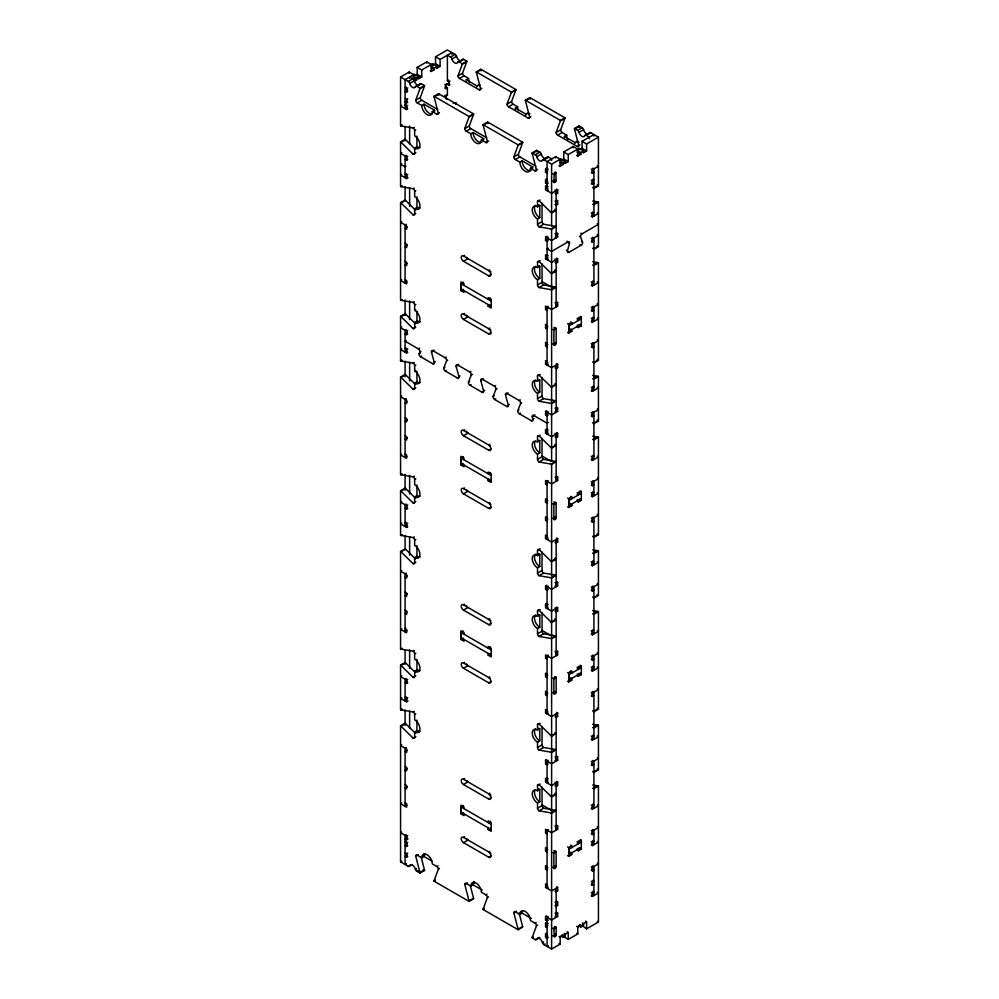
<?xml version="1.0" encoding="UTF-8"?>
<svg xmlns="http://www.w3.org/2000/svg" width="999" height="999" viewBox="0 0 999 999"><rect width="100%" height="100%" fill="white"/><g stroke="black" fill="none" stroke-linecap="round" stroke-linejoin="round"><path stroke-width="1.5" d="M488.174 827.834L488.174 829.582L491.196 831.318L491.196 822.602L488.174 820.853L488.174 822.602L490.434 821.29M488.174 653.421L488.174 655.169L491.196 656.905L491.196 648.189L488.174 646.44L488.174 648.189L490.434 646.877M488.174 479.008L488.174 480.756L491.196 482.492L491.196 473.776L488.174 472.028L488.174 473.776L490.434 472.465M488.174 304.595L488.174 306.331L491.196 308.079L491.196 299.363L488.174 297.615L488.174 299.363L490.434 298.052M555.007 179.82L556.143 180.469L553.871 181.781L554.295 173.189A1.823 1.061 -60 0 1 555.806 172.402L556.143 180.469A1.598 0.924 -60 0 1 555.007 182.43A1.598 0.924 -60 0 1 553.871 181.781L552.747 181.119M556.143 935.027L555.881 935.876A1.823 1.061 -60 0 1 554.308 936.925L553.871 928.845A1.598 0.924 -60 0 1 555.007 926.885A1.598 0.924 -60 0 1 556.143 927.534L556.143 935.027L555.007 934.365M579.42 236.376L580.556 237.038L582.579 242.17A2.135 1.236 -60 0 1 581.131 245.255L568.918 252.31A2.135 1.236 -60 0 1 567.469 250.899L569.492 243.419A2.135 1.236 -60 0 0 568.069 241.895L566.933 241.234M421.74 105.482L424.001 104.183L434.577 110.277L432.305 111.588A7.48 4.321 60 0 1 427.023 114.648A7.48 4.321 60 0 1 421.74 105.482L417.207 102.872A2.135 1.236 60 0 1 415.696 100.25L419.955 88.674A2.135 1.236 60 0 0 420.017 88.212L424.538 85.589L421.353 83.754A2.135 1.236 60 0 0 419.93 84.091A4.271 2.473 60 0 1 417.082 84.778A4.271 2.473 60 0 1 414.235 80.807A2.135 1.236 60 0 0 412.812 78.821L409.627 76.985L409.627 78.509M415.696 100.25L420.229 97.64L424.475 86.064A2.135 1.236 60 0 0 424.538 85.589M481.78 88.262L479.133 89.785L459.503 78.446A2.135 1.236 60 0 1 457.992 75.837L462.237 64.261A2.135 1.236 60 0 0 462.3 63.799L466.833 61.176L463.648 59.341A2.135 1.236 60 0 0 462.225 59.678A4.271 2.473 60 0 1 459.378 60.365A4.271 2.473 60 0 1 456.531 56.394A2.135 1.236 60 0 0 455.107 54.408L447.39 49.95L435.552 56.781L435.552 63.761L440.084 66.371L440.084 59.403L451.923 52.572L451.923 54.383M457.992 75.837L462.525 73.214L466.77 61.638A2.135 1.236 60 0 0 466.833 61.176M470.804 133.816L473.064 132.505L483.641 138.611L481.381 139.922A7.48 4.321 60 0 1 476.086 142.969A7.48 4.321 60 0 1 470.804 133.816L466.271 131.194A2.135 1.236 60 0 1 464.76 128.584L469.018 116.995A2.135 1.236 60 0 0 469.08 116.533L473.613 113.923L438.561 93.694L434.028 96.304A2.135 1.236 60 0 0 434.103 96.841L438.349 113.337A2.135 1.236 60 0 1 436.838 114.211L432.305 111.588M464.76 128.584L469.293 125.961L473.551 114.385A2.135 1.236 60 0 0 473.613 113.923M530.844 116.596L528.196 118.119L508.566 106.781A2.135 1.236 60 0 1 507.055 104.158L511.301 92.582A2.135 1.236 60 0 0 511.376 92.12L515.896 89.51L480.856 69.268L476.323 71.891A2.135 1.236 60 0 0 476.386 72.427L480.644 88.911A2.135 1.236 60 0 1 479.133 89.785M507.055 104.158L511.588 101.548L515.834 89.972A2.135 1.236 60 0 0 515.896 89.51M519.867 162.138L522.127 160.827L532.704 166.933L530.444 168.244A7.48 4.321 60 0 1 525.149 171.291A7.48 4.321 60 0 1 519.867 162.138L515.334 159.528A2.135 1.236 60 0 1 513.823 156.905L518.081 145.33A2.135 1.236 60 0 0 518.144 144.867L522.677 142.245L487.624 122.015L483.104 124.638A2.135 1.236 60 0 0 483.166 125.175L487.412 141.658A2.135 1.236 60 0 1 485.901 142.532L481.381 139.922M513.823 156.905L518.356 154.296L522.614 142.707A2.135 1.236 60 0 0 522.677 142.245M579.907 144.917L577.26 146.441L557.629 135.102A2.135 1.236 60 0 1 556.118 132.492L560.377 120.916A2.135 1.236 60 0 0 560.439 120.454L564.972 117.832L529.92 97.602L525.387 100.212A2.135 1.236 60 0 0 525.449 100.749L529.707 117.245A2.135 1.236 60 0 1 528.196 118.119M556.118 132.492L560.651 129.87L564.897 118.294A2.135 1.236 60 0 0 564.972 117.832M470.354 885.876L473.551 898.251A2.135 1.236 60 0 1 473.613 898.788L469.08 901.398L434.028 881.168A2.135 1.236 60 0 1 434.103 880.706L438.349 869.13L439.485 868.468M519.155 913.173L522.614 926.572A2.135 1.236 60 0 1 522.677 927.109L518.144 929.732L483.104 909.49A2.135 1.236 60 0 1 483.166 909.028L487.412 897.452L488.548 896.802M563.711 936.5L568.244 939.447L568.244 932.467L565.222 934.215L565.222 935.951L563.186 937.137L563.186 935.389L560.164 937.137L560.164 944.105L551.61 949.05L543.893 944.592A2.135 1.236 60 0 1 542.469 942.606A4.271 2.473 60 0 0 539.622 938.635A4.271 2.473 60 0 0 536.775 939.322A2.135 1.236 60 0 1 535.352 939.659L532.167 937.824A2.135 1.236 60 0 1 532.23 937.362L536.475 925.786L537.612 925.124M433.928 363.124L432.792 363.786L420.579 356.73A2.135 1.236 60 0 1 419.13 353.646L420.904 351.386M458.591 377.372L457.455 378.022L445.254 370.979A2.135 1.236 60 0 1 443.806 367.894L446.578 360.839L447.702 360.189M483.266 391.62L482.13 392.27L469.917 385.214A2.135 1.236 60 0 1 468.469 382.142L471.241 375.087L472.377 374.425M507.929 405.856L506.805 406.518L494.592 399.463A2.135 1.236 60 0 1 493.144 396.378L495.916 389.323L497.052 388.673M532.604 420.104L531.468 420.754L519.268 413.711A2.135 1.236 60 0 1 517.819 410.626L520.579 403.571L521.715 402.909M414.285 127.36L413.149 128.009L400.999 125.911A2.135 1.236 60 0 1 400.562 125.737L400.562 76.985L409.128 72.04L413.661 74.663L413.661 80.432M417.207 67.383L421.728 69.992L421.728 76.973L417.207 74.351L417.207 67.383L426.748 61.863L431.281 64.485L431.281 71.466L430.144 70.804M417.582 78.059L418.718 78.721L418.718 76.973L414.185 74.351L405.094 79.595L405.094 108.666L406.98 107.58M421.728 69.992L432.542 63.761L437.062 66.371L437.062 68.119L435.651 67.295M415.122 75.549L417.207 74.351M433.104 65.172L435.552 63.761M400.562 76.985L408.279 81.443L412.812 78.821M450.037 80.981L448.901 81.631L447.39 80.769L447.39 55.182L450.574 57.018L455.107 54.408M412.999 76.024L416.67 78.147L418.718 76.973M431.181 66.171L434.303 67.969L437.062 66.371M408.279 81.443A2.135 1.236 60 0 1 409.702 83.429L414.235 80.807M450.574 57.018A2.135 1.236 60 0 1 451.998 59.003L456.531 56.394M414.036 81.419L416.67 79.895L416.67 78.147M418.718 78.721L421.728 76.973M431.281 71.466L434.303 69.718L434.303 67.969M437.062 68.119L440.084 66.371M406.231 87.088L405.094 87.737L406.605 88.611L407.742 87.962M407.367 89.922L405.094 91.234L406.605 92.095L407.742 91.446M409.702 83.429A4.271 2.473 60 0 0 412.55 87.4A4.271 2.473 60 0 0 415.397 86.713L419.93 84.091M451.998 59.003A4.271 2.473 60 0 0 454.845 62.974A4.271 2.473 60 0 0 457.692 62.3L462.225 59.678M415.397 86.713A2.135 1.236 60 0 1 416.82 86.376L421.353 83.754M457.692 62.3A2.135 1.236 60 0 1 459.115 61.95L463.648 59.341M419.955 88.674L424.475 86.064M462.237 64.261L466.77 61.638M405.094 98.489L406.605 99.363L407.742 98.714M407.08 100.837L405.094 101.985L406.605 102.86L407.742 102.198M401.698 105.395L400.562 106.056L406.605 109.54L407.742 108.891M406.231 104.52L405.094 105.182L406.605 106.056L407.742 105.395M447.39 80.769L448.526 80.107M444.742 84.465L445.879 85.127L448.901 83.379M417.207 102.872L421.74 100.25L437.687 109.465M459.503 78.446L464.036 75.837L468.556 78.446A7.48 4.321 60 0 0 469.418 82.293M446.253 83.591L448.901 85.127L450.037 84.465M444.742 87.962L445.879 88.611L447.39 87.737L447.39 95.292L445.879 96.166L444.742 95.517M434.103 96.841L438.623 94.231A2.135 1.236 60 0 1 438.561 93.694M476.386 72.427L480.919 69.805A2.135 1.236 60 0 1 480.856 69.268M466.383 80.919A7.48 4.321 60 0 1 466.296 79.758L468.556 78.446M400.562 125.737L401.698 125.075M446.353 99.388L447.39 98.789M400.999 125.911L402.135 125.25M476.785 86.925A7.48 4.321 60 0 0 476.873 85.864L479.133 84.553L479.982 85.052M436.838 114.211L439.485 112.675M454.682 103.459L456.58 102.947M415.409 149.326L405.532 139.635A2.135 1.236 60 0 0 405.094 139.311L400.562 141.92A2.135 1.236 60 0 1 400.999 142.245L413.149 154.171A2.135 1.236 60 0 0 414.66 153.309L414.66 148.077A7.48 4.321 60 0 0 419.955 145.017A7.48 4.321 60 0 0 414.66 135.864L414.66 130.632L415.796 129.97M400.999 142.245L405.532 139.635M401.698 152.635L400.562 153.284L406.605 156.781L407.742 156.119M414.66 148.077L416.933 146.766A7.48 4.321 60 0 0 420.154 147.352M469.018 116.995L473.551 114.385M511.301 92.582L515.834 89.972M406.231 155.257L405.094 155.906L405.094 177.71L406.98 176.623M413.149 154.171L415.796 152.647M407.08 158.254L405.094 159.39L406.605 160.265L407.742 159.615M401.598 163.599L400.562 164.186L405.094 166.808L406.131 166.209M466.271 131.194L470.804 128.584L486.75 137.787M508.566 106.781L513.099 104.158L517.619 106.781A7.48 4.321 60 0 0 518.481 110.614M483.166 125.175L487.699 122.552A2.135 1.236 60 0 1 487.624 122.015M525.449 100.749L529.982 98.139A2.135 1.236 60 0 1 529.92 97.602M515.447 109.253A7.48 4.321 60 0 1 515.359 108.092L517.619 106.781M401.698 174.438L400.562 175.087L406.605 178.584L408.029 177.76M406.231 173.564L405.094 174.213L406.605 175.087L407.742 174.438M400.562 141.92L400.562 186.463L401.698 185.802M525.849 115.247A7.48 4.321 60 0 0 525.936 114.186L528.196 112.887L529.895 113.861M400.562 186.463A2.135 1.236 60 0 0 400.999 186.638L402.135 185.976M485.901 142.532L488.548 141.009M400.999 186.638L413.149 188.736L414.285 188.087M415.409 210.052L405.532 200.362A2.135 1.236 60 0 0 405.094 200.037L400.562 202.647A2.135 1.236 60 0 1 400.999 202.972L413.149 214.897A2.135 1.236 60 0 0 414.66 214.036L414.66 208.803A7.48 4.321 60 0 0 419.955 205.744A7.48 4.321 60 0 0 414.66 196.591L414.66 191.358L415.796 190.697M400.999 202.972L405.532 200.362M518.081 145.33L522.614 142.707M560.377 120.916L564.897 118.294M414.66 208.803L416.933 207.492A7.48 4.321 60 0 0 420.154 208.079M413.149 214.897L415.796 213.374M401.698 221.678L400.562 222.327L406.605 225.811L406.605 229.308L405.094 228.434L407.367 227.123M515.334 159.528L519.867 156.905L535.826 166.121M557.629 135.102L562.162 132.492L566.695 135.102A7.48 4.321 60 0 0 567.869 139.635M406.231 224.288L405.094 224.95L405.094 283.079L406.98 281.993M530.444 168.244L534.964 170.866A2.135 1.236 60 0 0 536.475 169.992L532.23 153.496A2.135 1.236 60 0 1 532.167 152.959L536.7 150.35L539.885 152.185A2.135 1.236 60 0 1 541.308 154.171A4.271 2.473 60 0 0 544.155 158.142A4.271 2.473 60 0 0 547.002 157.455A2.135 1.236 60 0 1 548.426 157.118L551.61 158.953L551.61 160.477M532.23 153.496L536.763 150.886A2.135 1.236 60 0 1 536.7 150.35M574.525 129.083L579.045 126.461A2.135 1.236 60 0 1 578.983 125.924L574.462 128.546A2.135 1.236 60 0 0 574.525 129.083L578.771 145.567A2.135 1.236 60 0 1 577.26 146.441M564.51 137.575A7.48 4.321 60 0 1 564.423 136.413L566.695 135.102M532.167 152.959L535.352 154.795L539.885 152.185M574.512 128.571L577.647 130.382L582.18 127.772A2.135 1.236 60 0 1 583.603 129.758A4.271 2.473 60 0 0 586.45 133.716A4.271 2.473 60 0 0 589.298 133.042A2.135 1.236 60 0 1 590.721 132.705L598.438 137.15L598.438 185.901L593.906 188.524A2.135 1.236 60 0 1 593.468 188.199L592.707 187.45M535.352 154.795A2.135 1.236 60 0 1 536.775 156.781L541.308 154.171M577.647 130.382A2.135 1.236 60 0 1 579.07 132.368L583.603 129.758M536.775 156.781A4.271 2.473 60 0 0 539.622 160.752A4.271 2.473 60 0 0 542.469 160.077L547.002 157.455M579.07 132.368A4.271 2.473 60 0 0 581.918 136.339A4.271 2.473 60 0 0 584.765 135.652L589.298 133.042M542.469 160.077A2.135 1.236 60 0 1 543.893 159.728L548.426 157.118M584.765 135.652A2.135 1.236 60 0 1 586.188 135.315L590.721 132.705M574.912 143.581A7.48 4.321 60 0 0 574.999 142.52L577.26 141.209L578.958 142.195M559.04 165.572L560.164 166.221L560.164 159.253L555.644 156.631L547.077 161.576L547.077 190.647L548.214 189.985M563.711 151.973L568.244 154.583L568.244 161.563L563.711 158.941L563.711 151.973L573.264 146.453L577.797 149.076L577.797 156.056L576.66 155.394M598.438 137.15L586.6 143.981L586.6 150.961L582.067 148.351L582.067 141.371L593.906 134.54L593.906 136.139M534.964 170.866L537.612 169.331M407.367 245.442L405.094 246.741L406.605 247.615L406.605 244.131L405.094 243.257M543.893 159.728L551.61 164.186L560.701 158.941L565.222 161.563L565.222 163.299L564.098 162.65M568.244 154.583L579.045 148.351L583.578 150.961L583.578 152.71L582.454 152.048M547.077 173.202L545.566 172.328L545.566 168.843L546.703 168.182M561.263 160.364L563.711 158.941M579.994 149.55L582.067 148.351M548.214 169.056L547.077 169.718L545.566 168.843M545.566 172.328L547.839 171.016M560.077 160.939L563.186 162.737L565.222 161.563M576.848 150.275L580.819 152.56L583.578 150.961M560.164 166.221L563.186 164.485L563.186 162.737M565.222 163.299L568.244 161.563M577.797 156.056L580.819 154.308L580.819 152.56M583.578 152.71L586.6 150.961M553.871 174.513L556.143 173.202L554.632 172.328M548.214 183.304L547.077 183.953L545.566 183.079L545.566 179.595L546.703 178.946M545.566 183.079L547.839 181.781M407.367 263.461L405.094 264.772L406.605 265.647L406.605 262.15L405.094 261.276M555.007 193.481L556.143 194.131L557.654 193.257L557.654 189.773L551.61 193.257L545.566 189.773L545.566 186.276L546.703 185.627M548.214 186.501L547.077 187.15L545.566 186.276M545.566 189.773L547.839 188.461M401.698 279.807L400.562 280.469L406.605 283.953L406.605 280.469L405.094 279.595M591.258 169.056L592.395 169.718L598.438 166.221L597.302 165.572M539.023 226.848L543.556 224.226L555.706 226.336A2.135 1.236 60 0 1 556.143 226.511L551.61 229.133A2.135 1.236 60 0 0 551.173 228.946L539.023 226.848A2.135 1.236 60 0 1 537.512 224.226L537.512 218.993A7.48 4.321 60 0 1 532.23 209.84A7.48 4.321 60 0 1 537.512 206.793L537.512 201.561L540.159 200.025M591.258 172.552L592.395 173.202L593.906 172.328L591.92 171.179M537.512 206.793L539.785 205.482L539.785 217.695L537.512 218.993M555.007 204.52L556.143 205.182L557.654 204.308L557.654 200.811L556.143 201.686L555.007 201.036M591.258 180.107L592.395 180.757L593.906 179.882L592.769 179.233M489.81 269.93L488.673 270.579A3.209 1.848 60 0 1 490.946 274.5L488.673 275.811L463.499 261.276A3.209 1.848 60 0 1 461.238 257.355A3.209 1.848 60 0 1 463.499 256.044L464.635 255.394M591.258 183.591L592.395 184.253L593.906 183.379L591.92 182.23M463.499 261.276L468.032 258.666A3.209 1.848 60 0 1 466.608 257.255M551.173 212.612L555.706 210.002A2.135 1.236 60 0 0 556.143 210.327L551.61 212.937A2.135 1.236 60 0 1 551.173 212.612L539.023 200.687A2.135 1.236 60 0 0 537.512 201.561M593.468 188.199L598.001 185.577A2.135 1.236 60 0 0 598.438 185.901M400.562 202.647L400.562 300.15L401.698 299.488M400.562 300.15A2.135 1.236 60 0 0 400.999 300.324L402.135 299.663M537.512 224.226L542.045 221.616L542.045 203.197M400.999 300.324L413.149 302.422L414.285 301.773M415.409 323.738L405.532 314.048A2.135 1.236 60 0 0 405.094 313.723L400.562 316.333A2.135 1.236 60 0 1 400.999 316.658L413.149 328.584A2.135 1.236 60 0 0 414.66 327.722L414.66 322.49A7.48 4.321 60 0 0 419.955 319.43A7.48 4.321 60 0 0 414.66 310.277L414.66 305.045L415.796 304.383M551.173 228.946L555.706 226.336M592.707 204.408L598.001 201.923A2.135 1.236 60 0 1 598.438 202.098L598.438 246.628L593.906 249.25A2.135 1.236 60 0 1 593.468 248.926L592.707 248.177M598.438 202.098L593.906 204.708A2.135 1.236 60 0 0 593.468 204.533M400.999 316.658L405.532 314.048M414.66 310.277L415.659 309.702M463.998 290.634L463.998 292.382L460.989 290.634L460.989 283.666L463.399 282.267M548.214 240.709L547.077 241.371L545.566 240.497L545.566 237.013L546.99 236.189M548.214 237.225L547.077 237.874L547.077 259.678L548.214 259.028M545.566 240.497L547.839 239.186M545.566 237.013L551.61 240.497L557.654 237.013L557.654 233.516L556.143 234.39L555.007 233.741M591.258 212.812L592.395 213.461L593.906 212.587L592.769 211.938M460.989 290.634L463.249 289.335M401.698 327.048L400.562 327.697L406.605 331.193L407.742 330.532M591.258 216.296L592.395 216.945L598.438 213.461L597.302 212.812M414.66 322.49L416.933 321.178A7.48 4.321 60 0 0 420.254 321.74M406.231 329.67L405.094 330.319L405.094 352.123L406.98 351.036M548.114 248.189L547.077 248.776L551.61 251.398L568.069 241.895M413.149 328.584L415.796 327.06M407.08 332.667L405.094 333.803L406.605 334.677L407.742 334.028M580.556 237.038A2.135 1.236 -60 0 1 581.98 233.866L598.438 224.363L597.302 223.714M555.007 262.512L556.143 263.174L557.654 262.3L557.654 258.803L551.61 262.3L545.566 258.803L545.566 255.319L546.703 254.67M548.214 255.544L547.077 256.194L545.566 255.319M539.023 287.575L543.556 284.952L555.706 287.063A2.135 1.236 60 0 1 556.143 287.237L551.61 289.86A2.135 1.236 60 0 0 551.173 289.673L539.023 287.575A2.135 1.236 60 0 1 537.512 284.952L537.512 279.72A7.48 4.321 60 0 1 532.23 270.567A7.48 4.321 60 0 1 537.512 267.52L537.512 262.287L540.159 260.751M545.566 258.803L547.839 257.505M406.231 340.572L405.094 341.221L418.344 348.876A2.135 1.236 60 0 1 419.767 352.035M537.512 267.52L539.785 266.209L539.785 278.421L537.512 279.72M401.698 348.851L400.562 349.5L406.605 352.997L407.742 352.335M591.258 238.099L592.395 238.749L598.438 235.264L597.302 234.615M489.81 328.072L488.673 328.721A3.209 1.848 60 0 1 490.946 332.642L488.673 333.953L463.499 319.418A3.209 1.848 60 0 1 461.238 315.497A3.209 1.848 60 0 1 463.499 314.185L464.635 313.536M406.231 347.977L405.094 348.639L406.605 349.5L407.742 348.851M591.258 241.583L592.395 242.245L593.906 241.371L591.92 240.222M463.499 319.418L468.032 316.808A3.209 1.848 60 0 1 466.433 315.11M488.174 306.331L490.434 305.032M418.344 348.876L419.48 348.214M551.173 273.339L555.706 270.729A2.135 1.236 60 0 0 556.143 271.054L551.61 273.664A2.135 1.236 60 0 1 551.173 273.339L539.023 261.413A2.135 1.236 60 0 0 537.512 262.287M593.468 248.926L598.001 246.303A2.135 1.236 60 0 0 598.438 246.628M400.562 316.333L400.562 360.876L401.698 360.214M400.562 360.876A2.135 1.236 60 0 0 400.999 361.051L402.135 360.389M537.512 284.952L542.045 282.342L542.045 263.923M419.13 353.646L420.267 352.997M420.579 356.73L421.715 356.081M432.792 363.786A2.135 1.236 60 0 0 434.24 362.375L431.468 352.123A2.135 1.236 60 0 1 432.917 350.711L434.041 350.05M431.468 352.123L432.604 351.461M400.999 361.051L413.149 363.149L414.285 362.5M415.409 384.465L405.532 374.775A2.135 1.236 60 0 0 405.094 374.45L400.562 377.06A2.135 1.236 60 0 1 400.999 377.385L413.149 389.31A2.135 1.236 60 0 0 414.66 388.449L414.66 383.216A7.48 4.321 60 0 0 419.955 380.157A7.48 4.321 60 0 0 414.66 371.004L414.66 365.771L415.796 365.11M551.173 289.673L555.706 287.063M592.707 265.135L598.001 262.65A2.135 1.236 60 0 1 598.438 262.824L598.438 360.314L593.906 362.937A2.135 1.236 60 0 1 593.468 362.612L592.707 361.863M598.438 262.824L593.906 265.434A2.135 1.236 60 0 0 593.468 265.259M400.999 377.385L405.532 374.775M414.66 371.004L415.659 370.429M434.24 362.375L435.364 361.713M432.917 350.711L445.129 357.754L446.253 357.105M414.66 383.216L416.933 381.905A7.48 4.321 60 0 0 420.254 382.467M548.214 306.268L547.077 306.918L547.077 365.06L548.214 364.398M443.806 367.894L444.93 367.245M556.518 301.898L557.654 302.56L557.654 306.044L551.61 309.528L545.566 306.044L545.566 309.528L547.839 308.229M557.654 302.56L556.143 303.434L555.007 302.772M591.258 281.843L592.395 282.505L593.906 281.631L592.769 280.969M413.149 389.31L415.796 387.787M401.698 396.091L400.562 396.74L406.605 400.224L406.605 403.721L405.094 402.847L407.367 401.536M445.254 370.979L446.378 370.317M591.258 285.339L592.395 285.989L598.438 282.505L597.302 281.843M457.455 378.022A2.135 1.236 60 0 0 458.903 376.611L456.143 366.358A2.135 1.236 60 0 1 457.579 364.947L458.716 364.298M456.143 366.358L457.267 365.709M406.231 398.701L405.094 399.363L405.094 457.492L406.98 456.406M458.903 376.611L460.039 375.961M547.077 325.237L545.566 324.363L545.566 327.847L547.839 326.536M457.579 364.947L469.792 372.003L470.929 371.341M591.258 307.13L592.395 307.792L598.438 304.308L597.302 303.646M468.469 382.142L469.605 381.481M567.607 323.701L568.743 324.35L571.765 322.615L571.765 324.35L569.78 323.214M577.172 318.182L578.309 318.831L581.331 317.083L581.331 325.811L578.309 327.547L577.172 326.898M591.258 310.627L592.395 311.276L593.906 310.402L591.92 309.265M407.367 419.855L405.094 421.153L406.605 422.028L406.605 418.544L405.094 417.669M469.917 385.214L471.053 384.565M482.13 392.27A2.135 1.236 60 0 0 483.578 390.859L480.806 380.607A2.135 1.236 60 0 1 482.255 379.195L483.391 378.546M480.806 380.607L481.943 379.945M581.318 324.063L568.731 331.331L568.731 326.099L581.318 318.831L578.896 317.445M547.077 343.256L545.566 342.382L545.566 345.866L547.839 344.568M591.258 318.182L592.395 318.831L593.906 317.969L592.769 317.307M567.607 332.417L568.743 333.079L571.765 331.331L571.765 329.583L570.629 328.933M591.258 321.666L592.395 322.327L598.438 318.831L597.302 318.182M483.578 390.859L484.715 390.209M482.255 379.195L494.468 386.238L495.604 385.589M407.367 437.874L405.094 439.185L406.605 440.059L406.605 436.563L405.094 435.689M547.077 361.563L545.566 360.689L545.566 364.185L547.839 362.874M493.144 396.378L494.28 395.729M494.592 399.463L495.729 398.813M401.698 454.22L400.562 454.882L406.605 458.366L406.605 454.882L405.094 454.008M506.805 406.518A2.135 1.236 60 0 0 508.254 405.107L505.482 394.842A2.135 1.236 60 0 1 506.93 393.444L508.054 392.782M539.023 401.261L543.556 398.638L555.706 400.749A2.135 1.236 60 0 1 556.143 400.924L551.61 403.546A2.135 1.236 60 0 0 551.173 403.371L539.023 401.261A2.135 1.236 60 0 1 537.512 398.638L537.512 393.406A7.48 4.321 60 0 1 532.23 384.253A7.48 4.321 60 0 1 537.512 381.206L537.512 375.974L540.159 374.438M555.007 367.894L556.143 368.544L557.654 367.669L557.654 364.185L551.61 367.669L545.566 364.185M591.258 343.469L592.395 344.131L598.438 340.634L597.302 339.985M505.482 394.842L506.618 394.193M591.258 346.965L592.395 347.615L593.906 346.74L591.92 345.592M537.512 381.206L539.785 379.895L539.785 392.108L537.512 393.406M489.81 444.343L488.673 444.992A3.209 1.848 60 0 1 490.946 448.926L488.673 450.224L463.499 435.689A3.209 1.848 60 0 1 461.238 431.768A3.209 1.848 60 0 1 463.499 430.457L464.635 429.807M508.254 405.107L509.378 404.445M506.93 393.444L519.143 400.487L520.267 399.837M463.499 435.689L468.032 433.079A3.209 1.848 60 0 1 466.271 431.093M551.173 387.025L555.706 384.415A2.135 1.236 60 0 0 556.143 384.74L551.61 387.35A2.135 1.236 60 0 1 551.173 387.025L539.023 375.1A2.135 1.236 60 0 0 537.512 375.974M593.468 362.612L598.001 359.99A2.135 1.236 60 0 0 598.438 360.314M400.562 377.06L400.562 474.562L401.698 473.901M400.562 474.562A2.135 1.236 60 0 0 400.999 474.737L402.135 474.075M537.512 398.638L542.045 396.029L542.045 377.61M517.819 410.626L518.943 409.977M519.268 413.711L520.392 413.049M400.999 474.737L413.149 476.835L414.285 476.186M415.409 498.151L405.532 488.461A2.135 1.236 60 0 0 405.094 488.136L400.562 490.746A2.135 1.236 60 0 1 400.999 491.071L413.149 502.997A2.135 1.236 60 0 0 414.66 502.135L414.66 496.903A7.48 4.321 60 0 0 419.955 493.843A7.48 4.321 60 0 0 414.66 484.69L414.66 479.458L415.796 478.808M551.173 403.371L555.706 400.749M592.707 378.821L598.001 376.336A2.135 1.236 60 0 1 598.438 376.511L598.438 421.041L593.906 423.663A2.135 1.236 60 0 1 593.468 423.339L592.707 422.589M598.438 376.511L593.906 379.121A2.135 1.236 60 0 0 593.468 378.946M400.999 491.071L405.532 488.461M531.468 420.754A2.135 1.236 60 0 0 532.917 419.343L532.292 416.995A2.135 1.236 60 0 1 533.703 415.472L534.84 414.822M463.998 465.059L463.998 466.795L460.989 465.059L460.989 458.079L463.399 456.68M532.292 416.995L533.416 416.346M548.214 415.122L547.077 415.784L545.566 414.91L545.566 411.426L546.703 410.764M532.917 419.343L534.053 418.693M548.214 411.638L547.077 412.287L547.077 434.09L548.214 433.441M545.566 414.91L547.839 413.598M545.566 411.426L551.61 414.91L557.654 411.426L557.654 407.929L556.143 408.803L555.007 408.154M591.258 387.225L592.395 387.874L593.906 387L592.769 386.351M460.989 465.059L463.249 463.748M401.698 501.461L400.562 502.122L406.605 505.606L407.742 504.957M591.258 390.709L592.395 391.358L598.438 387.874L597.302 387.225M414.66 496.903L416.933 495.591A7.48 4.321 60 0 0 420.154 496.178M406.231 504.083L405.094 504.732L405.094 526.535L406.98 525.449M548.214 422.54L547.077 423.189L533.703 415.472M413.149 502.997L415.796 501.473M407.08 507.08L405.094 508.216L406.605 509.09L407.742 508.441M555.007 436.925L556.143 437.587L557.654 436.713L557.654 433.216L551.61 436.713L545.566 433.216L545.566 429.732L546.703 429.083M548.214 429.957L547.077 430.606L545.566 429.732M539.023 461.988L543.556 459.365L555.706 461.476A2.135 1.236 60 0 1 556.143 461.65L551.61 464.273A2.135 1.236 60 0 0 551.173 464.098L539.023 461.988A2.135 1.236 60 0 1 537.512 459.365L537.512 454.133A7.48 4.321 60 0 1 532.23 444.98A7.48 4.321 60 0 1 537.512 441.933L537.512 436.7L540.159 435.177M545.566 433.216L547.839 431.918M537.512 441.933L539.785 440.621L539.785 452.834L537.512 454.133M401.698 523.264L400.562 523.913L406.605 527.41L407.742 526.748M591.258 412.512L592.395 413.161L598.438 409.677L597.302 409.028M489.81 502.485L488.673 503.134A3.209 1.848 60 0 1 490.946 507.055L488.673 508.366L463.499 493.831A3.209 1.848 60 0 1 461.238 489.91A3.209 1.848 60 0 1 463.499 488.598L464.635 487.949M406.231 522.39L405.094 523.051L406.605 523.913L407.742 523.264M591.258 415.996L592.395 416.658L593.906 415.784L591.92 414.635M463.499 493.831L468.032 491.221A3.209 1.848 60 0 1 466.795 490.072M488.174 480.756L490.434 479.445M551.173 447.752L555.706 445.142A2.135 1.236 60 0 0 556.143 445.467L551.61 448.076A2.135 1.236 60 0 1 551.173 447.752L539.023 435.826A2.135 1.236 60 0 0 537.512 436.7M593.468 423.339L598.001 420.716A2.135 1.236 60 0 0 598.438 421.041M400.562 490.746L400.562 535.289L401.698 534.627M400.562 535.289A2.135 1.236 60 0 0 400.999 535.464L402.135 534.802M537.512 459.365L542.045 456.755L542.045 438.336M400.999 535.464L413.149 537.562L414.285 536.913M415.409 558.878L405.532 549.188A2.135 1.236 60 0 0 405.094 548.863L400.562 551.473A2.135 1.236 60 0 1 400.999 551.798L413.149 563.723A2.135 1.236 60 0 0 414.66 562.862L414.66 557.629A7.48 4.321 60 0 0 419.955 554.57A7.48 4.321 60 0 0 414.66 545.417L414.66 540.184L415.796 539.535M551.173 464.098L555.706 461.476M592.707 439.548L598.001 437.062A2.135 1.236 60 0 1 598.438 437.237L598.438 534.727L593.906 537.35A2.135 1.236 60 0 1 593.468 537.025L592.707 536.276M598.438 437.237L593.906 439.847A2.135 1.236 60 0 0 593.468 439.672M400.999 551.798L405.532 549.188M414.66 557.629L416.933 556.318A7.48 4.321 60 0 0 420.154 556.905M548.214 480.681L547.077 481.331L547.077 539.472L548.214 538.811M556.518 476.311L557.654 476.973L557.654 480.457L551.61 483.953L545.566 480.457L545.566 483.953L547.839 482.642M557.654 476.973L556.143 477.847L555.007 477.185M591.258 456.256L592.395 456.918L593.906 456.043L592.769 455.382M413.149 563.723L415.796 562.2M401.698 570.504L400.562 571.153L406.605 574.65L406.605 578.134L405.094 577.26L407.367 575.948M591.258 459.752L592.395 460.402L598.438 456.918L597.302 456.256M406.231 573.114L405.094 573.776L405.094 631.905L406.98 630.819M547.077 499.65L545.566 498.776L545.566 502.26L547.839 500.949M591.258 481.555L592.395 482.205L598.438 478.721L597.302 478.059M567.607 498.114L568.743 498.763L571.765 497.027L571.765 498.763L570.067 497.789M577.172 492.594L578.309 493.244L581.331 491.496L581.331 500.224L578.309 501.96L577.172 501.311M591.258 485.039L592.395 485.689L593.906 484.815L591.92 483.678M407.367 594.268L405.094 595.579L406.605 596.44L406.605 592.956L405.094 592.082M581.318 498.476L568.731 505.744L568.731 500.511L581.318 493.244L578.896 491.858M547.077 517.669L545.566 516.795L545.566 520.279L547.839 518.981M591.258 492.594L592.395 493.244L593.906 492.382L592.769 491.72M567.607 506.83L568.743 507.492L571.765 505.744L571.765 503.996L570.629 503.346M591.258 496.078L592.395 496.74L598.438 493.244L597.302 492.594M407.367 612.287L405.094 613.598L406.605 614.472L406.605 610.976L405.094 610.102M547.077 535.976L545.566 535.114L545.566 538.598L547.839 537.287M401.698 628.633L400.562 629.295L406.605 632.779L406.605 629.295L405.094 628.421M539.023 575.674L543.556 573.051L555.706 575.162A2.135 1.236 60 0 1 556.143 575.337L551.61 577.959A2.135 1.236 60 0 0 551.173 577.784L539.023 575.674A2.135 1.236 60 0 1 537.512 573.051L537.512 567.819A7.48 4.321 60 0 1 532.23 558.666A7.48 4.321 60 0 1 537.512 555.619L537.512 550.387L540.159 548.863M555.007 542.307L556.143 542.957L557.654 542.082L557.654 538.598L551.61 542.082L545.566 538.598M591.258 517.882L592.395 518.543L598.438 515.047L597.302 514.398M591.258 521.378L592.395 522.027L593.906 521.153L591.92 520.017M537.512 555.619L539.785 554.308L539.785 566.52L537.512 567.819M489.81 618.756L488.673 619.405A3.209 1.848 60 0 1 490.946 623.339L488.673 624.637L463.499 610.102A3.209 1.848 60 0 1 461.238 606.181A3.209 1.848 60 0 1 463.499 604.87L464.635 604.22M463.499 610.102L468.032 607.492A3.209 1.848 60 0 1 466.433 605.794M551.173 561.438L555.706 558.828A2.135 1.236 60 0 0 556.143 559.153L551.61 561.763A2.135 1.236 60 0 1 551.173 561.438L539.023 549.512A2.135 1.236 60 0 0 537.512 550.387M593.468 537.025L598.001 534.403A2.135 1.236 60 0 0 598.438 534.727M400.562 551.473L400.562 648.975L401.698 648.314M400.562 648.975A2.135 1.236 60 0 0 400.999 649.15L402.135 648.488M537.512 573.051L542.045 570.441L542.045 552.022M400.999 649.15L413.149 651.248L414.285 650.599M415.409 672.564L405.532 662.874A2.135 1.236 60 0 0 405.094 662.549L400.562 665.159A2.135 1.236 60 0 1 400.999 665.484L413.149 677.422A2.135 1.236 60 0 0 414.66 676.548L414.66 671.316A7.48 4.321 60 0 0 419.955 668.256A7.48 4.321 60 0 0 414.66 659.103L414.66 653.87L415.796 653.221M551.173 577.784L555.706 575.162M592.707 553.234L598.001 550.749A2.135 1.236 60 0 1 598.438 550.924L598.438 595.454L593.906 598.076A2.135 1.236 60 0 1 593.468 597.752L592.707 597.002M598.438 550.924L593.906 553.533A2.135 1.236 60 0 0 593.468 553.359M400.999 665.484L405.532 662.874M463.998 639.472L463.998 641.208L460.989 639.472L460.989 632.492L463.399 631.093M548.214 589.535L547.077 590.197L545.566 589.323L545.566 585.839L546.703 585.177M548.214 586.051L547.077 586.7L547.077 608.503L548.214 607.854M545.566 589.323L547.839 588.011M545.566 585.839L551.61 589.323L557.654 585.839L557.654 582.342L556.143 583.216L555.007 582.567M591.258 561.638L592.395 562.287L593.906 561.413L592.769 560.764M460.989 639.472L463.249 638.161M401.698 675.873L400.562 676.535L406.605 680.019L407.742 679.37M591.258 565.122L592.395 565.771L598.438 562.287L597.302 561.638M414.66 671.316L416.933 670.004A7.48 4.321 60 0 0 420.154 670.591M406.231 678.496L405.094 679.145L405.094 700.948L406.98 699.862M413.149 677.422L415.796 675.886M407.08 681.493L405.094 682.629L406.605 683.503L407.742 682.854M555.007 611.338L556.143 612L557.654 611.126L557.654 607.642L551.61 611.126L545.566 607.642L545.566 604.145L546.703 603.496M548.214 604.37L547.077 605.019L545.566 604.145M539.023 636.4L543.556 633.778L555.706 635.888A2.135 1.236 60 0 1 556.143 636.063L551.61 638.686A2.135 1.236 60 0 0 551.173 638.511L539.023 636.4A2.135 1.236 60 0 1 537.512 633.778L537.512 628.546A7.48 4.321 60 0 1 532.23 619.392A7.48 4.321 60 0 1 537.512 616.346L537.512 611.113L540.159 609.59M545.566 607.642L547.839 606.331M537.512 616.346L539.785 615.034L539.785 627.247L537.512 628.546M401.698 697.677L400.562 698.326L406.605 701.822L408.029 700.998M591.258 586.925L592.395 587.574L598.438 584.09L597.302 583.441M489.81 676.897L488.673 677.547A3.209 1.848 60 0 1 490.946 681.468L488.673 682.779L463.499 668.244A3.209 1.848 60 0 1 461.238 664.323A3.209 1.848 60 0 1 463.499 663.011L464.635 662.362M406.231 696.803L405.094 697.464L406.605 698.326L407.742 697.677M591.258 590.409L592.395 591.071L593.906 590.197L591.92 589.048M463.499 668.244L468.032 665.634A3.209 1.848 60 0 1 466.433 663.935M488.174 655.169L490.434 653.858M551.173 622.165L555.706 619.555A2.135 1.236 60 0 0 556.143 619.88L551.61 622.489A2.135 1.236 60 0 1 551.173 622.165L539.023 610.239A2.135 1.236 60 0 0 537.512 611.113M593.468 597.752L598.001 595.129A2.135 1.236 60 0 0 598.438 595.454M400.562 665.159L400.562 709.702L401.698 709.04M400.562 709.702A2.135 1.236 60 0 0 400.999 709.877L402.135 709.215M537.512 633.778L542.045 631.168L542.045 612.749M400.999 709.877L413.149 711.975L414.285 711.325M415.409 733.291L405.532 723.601A2.135 1.236 60 0 0 405.094 723.276L400.562 725.886A2.135 1.236 60 0 1 400.999 726.211L413.149 738.149A2.135 1.236 60 0 0 414.66 737.274L414.66 732.042A7.48 4.321 60 0 0 419.955 728.983A7.48 4.321 60 0 0 414.66 719.829L414.66 714.597L415.796 713.948M551.173 638.511L555.706 635.888M592.707 613.96L598.001 611.475A2.135 1.236 60 0 1 598.438 611.65L598.438 709.14L593.906 711.763A2.135 1.236 60 0 1 593.468 711.438L592.707 710.689M598.438 611.65L593.906 614.26A2.135 1.236 60 0 0 593.468 614.085M400.999 726.211L405.532 723.601M414.66 732.042L416.933 730.731A7.48 4.321 60 0 0 420.154 731.318M548.214 655.094L547.077 655.744L547.077 713.885L548.214 713.224M556.518 650.736L557.654 651.385L557.654 654.869L551.61 658.366L545.566 654.869L545.566 658.366L547.839 657.055M557.654 651.385L556.143 652.26L555.007 651.598M591.258 630.669L592.395 631.331L593.906 630.456L592.769 629.807M401.698 744.917L400.562 745.566L406.605 749.063L406.605 752.547L405.094 751.673L407.367 750.361M413.149 738.149L415.796 736.613M591.258 634.165L592.395 634.815L598.438 631.331L597.302 630.669M406.231 747.527L405.094 748.189L405.094 806.318L406.98 805.231M547.077 674.063L545.566 673.189L545.566 676.673L547.839 675.361M591.258 655.968L592.395 656.618L598.438 653.134L597.302 652.472M567.607 672.527L568.743 673.176L571.765 671.44L571.765 673.176L569.492 671.877M577.172 667.007L578.309 667.657L581.331 665.908L581.331 674.637L578.309 676.373L577.172 675.724M591.258 659.452L592.395 660.102L593.906 659.228L591.92 658.091M407.367 768.681L405.094 769.992L406.605 770.853L406.605 767.369L405.094 766.495M581.318 672.901L568.731 680.157L568.731 674.924L581.318 667.669L578.896 666.271M547.077 692.082L545.566 691.208L545.566 694.692L547.839 693.393M591.258 667.007L592.395 667.669L593.906 666.795L592.769 666.133M567.607 681.243L568.743 681.905L571.765 680.157L571.765 678.408L570.629 677.759M591.258 670.491L592.395 671.153L598.438 667.669L597.302 667.007M407.367 786.7L405.094 788.011L406.605 788.885L406.605 785.389L405.094 784.527M547.077 710.389L545.566 709.527L545.566 713.011L547.839 711.7M401.698 803.059L400.562 803.708L406.605 807.192L406.605 803.708L405.094 802.834M555.007 716.72L556.143 717.369L557.654 716.495L557.654 713.011L551.61 716.495L545.566 713.011M591.258 692.295L592.395 692.956L598.438 689.46L597.302 688.811M539.023 750.087L543.556 747.477L555.706 749.575A2.135 1.236 60 0 1 556.143 749.75L551.61 752.372A2.135 1.236 60 0 0 551.173 752.197L539.023 750.087A2.135 1.236 60 0 1 537.512 747.477L537.512 742.245A7.48 4.321 60 0 1 532.23 733.079A7.48 4.321 60 0 1 537.512 730.032L537.512 724.799L540.159 723.276M591.258 695.791L592.395 696.44L593.906 695.566L591.92 694.43M537.512 730.032L539.785 728.721L539.785 740.933L537.512 742.245M489.81 793.169L488.673 793.818A3.209 1.848 60 0 1 490.946 797.751L488.673 799.05L463.499 784.515A3.209 1.848 60 0 1 461.238 780.594A3.209 1.848 60 0 1 463.499 779.282L464.635 778.633M463.499 784.515L468.032 781.905A3.209 1.848 60 0 1 466.795 780.768M551.173 735.851L555.706 733.241A2.135 1.236 60 0 0 556.143 733.566L551.61 736.176A2.135 1.236 60 0 1 551.173 735.851L539.023 723.925A2.135 1.236 60 0 0 537.512 724.799M593.468 711.438L598.001 708.815A2.135 1.236 60 0 0 598.438 709.14M537.512 747.477L542.045 744.854L542.045 726.435M401.698 832.117L400.562 832.779L406.605 836.263L407.742 835.614M406.231 834.739L405.094 835.389L405.094 864.46L406.356 863.735M551.173 752.197L555.706 749.575M592.707 727.647L598.001 725.162A2.135 1.236 60 0 1 598.438 725.336L598.438 769.867L593.906 772.489A2.135 1.236 60 0 1 593.468 772.165L592.707 771.415M598.438 725.336L593.906 727.946A2.135 1.236 60 0 0 593.468 727.771M407.08 837.736L405.094 838.885L406.605 839.747L408.029 838.935M463.998 813.885L463.998 815.621L460.989 813.885L460.989 806.905L463.399 805.506M548.214 763.948L547.077 764.61L545.566 763.736L545.566 760.251L546.703 759.59M406.231 841.42L405.094 842.082L406.605 842.944L407.742 842.294M548.214 760.464L547.077 761.126L547.077 782.916L548.214 782.267M545.566 763.736L547.839 762.424M545.566 760.251L551.61 763.736L557.654 760.251L557.654 756.755L556.143 757.629L555.007 756.98M591.258 736.051L592.395 736.7L593.906 735.826L592.769 735.177M407.367 844.255L405.094 845.566L406.605 846.44L407.742 845.778M460.989 813.885L463.249 812.574M591.258 739.535L592.395 740.184L598.438 736.7L597.302 736.051M405.094 852.834L406.605 853.708L407.742 853.046M407.08 855.181L405.094 856.318L406.605 857.192L407.742 856.543M400.562 725.886L400.562 861.85L401.823 861.113M555.007 785.751L556.143 786.413L557.654 785.539L557.654 782.055L551.61 785.539L545.566 782.055L545.566 778.558L546.703 777.909M548.214 778.783L547.077 779.432L545.566 778.558M421.029 856.518L424.475 869.917A2.135 1.236 60 0 1 424.538 870.454L420.017 873.076A2.135 1.236 60 0 0 419.955 872.539L415.696 856.043L418.344 854.52M539.023 810.813L543.556 808.203L555.706 810.301A2.135 1.236 60 0 1 556.143 810.476L551.61 813.099A2.135 1.236 60 0 0 551.173 812.924L539.023 810.813A2.135 1.236 60 0 1 537.512 808.203L537.512 802.971A7.48 4.321 60 0 1 532.23 793.805A7.48 4.321 60 0 1 537.512 790.758L537.512 785.526L540.159 784.003M545.566 782.055L547.839 780.743M537.512 790.758L539.785 789.447L539.785 801.66L537.512 802.971M415.696 856.043A2.135 1.236 60 0 1 417.207 855.169L421.74 857.791L424.001 856.48A7.48 4.321 60 0 1 424.875 853.621M400.562 861.85L408.279 866.295L411.113 864.659M408.279 866.295A2.135 1.236 60 0 0 409.702 865.958L411.975 864.647M591.258 761.338L592.395 761.987L598.438 758.503L597.302 757.854M489.81 851.31L488.673 851.96A3.209 1.848 60 0 1 490.946 855.881L488.673 857.192L463.499 842.656A3.209 1.848 60 0 1 461.238 838.735A3.209 1.848 60 0 1 463.499 837.424L464.635 836.775M591.258 764.822L592.395 765.484L593.906 764.61L591.92 763.461M409.702 865.958A4.271 2.473 60 0 1 412.55 865.284A4.271 2.473 60 0 1 415.397 869.242L416.533 868.593M463.499 842.656L468.032 840.047A3.209 1.848 60 0 1 466.608 838.636M488.174 829.582L490.434 828.271M415.397 869.242A2.135 1.236 60 0 0 416.82 871.228L417.957 870.579M551.173 796.578L555.706 793.968A2.135 1.236 60 0 0 556.143 794.292L551.61 796.902A2.135 1.236 60 0 1 551.173 796.578L539.023 784.652A2.135 1.236 60 0 0 537.512 785.526M593.468 772.165L598.001 769.542A2.135 1.236 60 0 0 598.438 769.867M419.955 872.539L424.475 869.917M537.512 808.203L542.045 805.581L542.045 787.162M421.74 857.791A7.48 4.321 60 0 1 427.023 854.732A7.48 4.321 60 0 1 432.305 863.898L436.838 866.508L437.974 865.858M551.173 812.924L555.706 810.301M592.707 788.373L598.001 785.888A2.135 1.236 60 0 1 598.438 786.063L598.438 922.015L586.6 928.845L582.067 925.574M434.103 880.706L435.227 880.057M598.438 786.063L593.906 788.673A2.135 1.236 60 0 0 593.468 788.498M434.028 881.168L435.164 880.519M548.214 829.507L547.077 830.157L547.077 888.298L548.214 887.636M556.518 825.149L557.654 825.798L557.654 829.282L551.61 832.779L545.566 829.282L545.566 832.779L547.839 831.468M557.654 825.798L556.143 826.673L555.007 826.011M591.258 805.082L592.395 805.743L593.906 804.869L592.769 804.22M591.258 808.578L592.395 809.227L598.438 805.743L597.302 805.082M469.08 901.398A2.135 1.236 60 0 0 469.018 900.861L464.76 884.377L467.407 882.841M464.76 884.377A2.135 1.236 60 0 1 466.271 883.503L470.804 886.113L473.064 884.814A7.48 4.321 60 0 1 474.175 881.717M547.077 848.476L545.566 847.602L545.566 851.086L547.839 849.774M469.018 900.861L473.551 898.251M591.258 830.381L592.395 831.031L598.438 827.547L597.302 826.885M470.804 886.113A7.48 4.321 60 0 1 476.086 883.066A7.48 4.321 60 0 1 481.381 892.219L485.901 894.842L487.037 894.18M567.607 846.94L568.743 847.589L571.765 845.853L571.765 847.589L570.067 846.615M577.172 841.42L578.309 842.07L581.331 840.321L581.331 849.05L578.309 850.786L577.172 850.137M591.258 833.865L592.395 834.515L593.906 833.641L591.92 832.504M581.318 847.314L568.731 854.582L568.731 849.35L581.318 842.082L578.896 840.683M547.077 866.495L545.566 865.621L545.566 869.105L547.839 867.806M591.258 841.42L592.395 842.082L593.906 841.208L592.769 840.546M567.607 855.656L568.743 856.318L571.765 854.57L571.765 852.821L570.629 852.172M591.258 844.917L592.395 845.566L598.438 842.082L597.302 841.42M483.166 909.028L484.29 908.378M483.104 909.49L484.228 908.84M547.077 884.802L545.566 883.94L545.566 887.424L547.839 886.113M518.144 929.732A2.135 1.236 60 0 0 518.081 929.195L513.823 912.699L516.471 911.175M555.007 891.133L556.143 891.782L557.654 890.908L557.654 887.424L551.61 890.908L545.566 887.424M591.258 866.707L592.395 867.369L598.438 863.873L597.302 863.223M591.258 870.204L592.395 870.853L593.906 869.979L591.92 868.843M513.823 912.699A2.135 1.236 60 0 1 515.334 911.825L519.867 914.447L522.127 913.136A7.48 4.321 60 0 1 522.814 910.539M555.007 905.668L556.143 906.318L557.654 905.444L557.654 901.96L556.143 902.834L555.007 902.172M591.258 881.243L592.395 881.905L593.906 881.031L592.769 880.381M591.258 884.739L592.395 885.389L593.906 884.515L591.92 883.378M518.081 929.195L522.614 926.572M548.214 920.204L547.077 920.853L545.566 919.979L545.566 916.495L546.703 915.833M519.867 914.447A7.48 4.321 60 0 1 525.149 911.388A7.48 4.321 60 0 1 530.444 920.554L534.964 923.163L536.101 922.514M548.214 916.707L547.077 917.369L547.077 946.428L548.339 945.703M545.566 919.979L547.839 918.668M545.566 916.495L551.61 919.979L557.654 916.495L557.654 912.999L556.143 913.873L555.007 913.223M591.258 892.294L592.395 892.944L593.906 892.07L592.769 891.42M547.077 927.534L545.566 926.672L545.566 923.176L546.703 922.527M591.258 895.778L592.395 896.44L598.438 892.944L597.302 892.294M548.214 923.401L547.077 924.05L545.566 923.176M545.566 926.672L547.839 925.361M532.23 937.362L533.354 936.7M532.167 937.824L533.291 937.174M535.352 939.659L539.035 937.537M548.214 937.636L547.077 938.298L545.566 937.424L545.566 933.94L546.703 933.278M536.775 939.322L539.885 937.524M545.566 937.424L547.839 936.113M542.469 942.606L543.606 941.957M553.871 936.113L556.143 934.802L555.007 934.152M543.893 944.592L545.029 943.943M576.66 926.298L577.797 926.96L580.819 925.211L580.819 926.96L578.546 925.648M582.454 922.964L583.578 923.613L586.6 921.865L586.6 928.845M580.819 926.96L583.578 925.361L583.578 923.613M568.244 939.447L577.797 933.94L577.797 926.96M453.171 103.197L453.921 103.334M592.682 200.999L598.001 201.923M592.682 261.726L598.001 262.65M592.682 375.412L598.001 376.336M592.682 436.138L598.001 437.062M592.682 549.825L598.001 550.749M592.682 610.551L598.001 611.475M592.682 724.238L598.001 725.162M592.682 784.964L598.001 785.888M579.045 125.961L582.18 127.772M459.115 61.95L462.3 63.799M476.323 71.891L511.376 92.12M525.387 100.212L560.439 120.454M586.188 135.315L589.373 137.15L589.373 138.749M435.552 56.781L440.084 59.403M582.067 141.371L586.6 143.981M466.296 79.758L476.873 85.864M515.359 108.092L525.936 114.186M564.423 136.413L574.999 142.52M431.181 67.92L434.303 69.718M576.848 152.023L580.819 154.308M592.769 168.182L593.906 168.843L593.906 216.084L592.02 214.985M445.129 86.426L447.39 87.737M446.253 94.643L447.39 95.292M412.999 77.76L416.67 79.895M560.077 162.687L563.186 164.485M416.82 86.376L420.017 88.212M434.028 96.304L469.08 116.533M483.104 124.638L518.144 144.867M555.007 172.328L556.143 172.989M406.231 89.048L407.08 89.535M552.747 173.639L553.871 174.288M545.566 179.595L547.077 180.469M556.518 189.111L557.654 189.773M555.007 189.985L556.143 190.647L556.143 237.874L555.007 237.225M555.956 192.283L557.654 193.257M556.518 200.162L557.654 200.811M555.956 203.321L557.654 204.308M592.769 237.225L593.906 237.874L593.906 285.115L592.02 284.028M580.844 233.217L581.98 233.866M581.443 241.521L582.579 242.17M579.994 244.605L581.131 245.255M556.518 232.867L557.654 233.516M568.356 242.769L569.492 243.419M555.956 236.026L557.654 237.013M566.333 250.237L567.469 250.899M567.782 251.648L568.918 252.31M556.518 258.154L557.654 258.803M555.007 259.028L556.143 259.678L556.143 306.918M555.956 261.313L557.654 262.3M592.769 306.268L593.906 306.918L593.906 321.453L591.92 320.304M541.795 281.481L552.372 287.587M580.194 316.433L581.331 317.083M555.956 305.07L557.654 306.044M577.172 319.917L578.309 320.579L578.309 318.831M463.499 256.044L490.846 271.84M579.058 324.5L581.331 325.811M577.172 325.15L578.309 325.811L578.309 327.547M570.629 321.953L571.765 322.615M545.566 309.528L547.077 310.402M592.769 342.595L593.906 343.256L593.906 390.497L592.02 389.398M569.78 330.182L571.765 331.331M553.871 327.41L556.143 328.721L556.143 343.256A1.598 0.924 -60 0 1 555.007 345.217A1.598 0.924 -60 0 1 553.871 344.568L552.747 343.906M406.231 244.78L407.08 245.279M552.747 329.37L553.871 330.032L556.143 328.721A1.598 0.924 -60 0 0 555.007 328.059A1.598 0.924 -60 0 0 553.871 330.032L553.871 344.568L556.143 343.256L555.007 342.595M545.566 327.847L547.077 328.721M460.989 283.666L491.196 301.099M491.196 306.331L460.989 288.898L460.989 281.918L463.998 283.666L463.998 285.402M545.566 345.866L547.077 346.74M556.518 363.524L557.654 364.185M555.956 366.695L557.654 367.669M463.499 314.185L490.846 329.97M592.769 411.638L593.906 412.287L593.906 459.528L592.02 458.441M556.518 407.28L557.654 407.929M555.956 410.439L557.654 411.426M555.007 411.638L556.143 412.287L556.143 365.06M556.518 432.567L557.654 433.216M555.007 433.441L556.143 434.09L556.143 481.331M555.956 435.726L557.654 436.713M592.769 480.681L593.906 481.331L593.906 495.866L591.92 494.717M541.795 455.894L551.048 461.238M580.194 490.846L581.331 491.496M555.956 479.483L557.654 480.457M577.172 494.33L578.309 494.992L578.309 493.244M463.499 430.457L490.059 445.791M579.345 499.075L581.331 500.224M577.172 499.562L578.309 500.224L578.309 501.96M570.629 496.366L571.765 497.027M545.566 483.953L547.077 484.815M592.769 517.007L593.906 517.669L593.906 564.91L592.02 563.811M570.067 504.757L571.765 505.744M553.871 501.823L556.143 503.134L556.143 517.669A1.598 0.924 -60 0 1 555.007 519.63A1.598 0.924 -60 0 1 553.871 518.981L552.747 518.319M406.231 419.193L407.08 419.692M552.747 503.783L553.871 504.445L556.143 503.134A1.598 0.924 -60 0 0 555.007 502.485A1.598 0.924 -60 0 0 553.871 504.445L553.871 518.981L556.143 517.669L555.007 517.007M545.566 502.26L547.077 503.134M460.989 458.079L491.196 475.524M491.196 480.756L460.989 463.311L460.989 456.331L463.998 458.079L463.998 459.815M545.566 520.279L547.077 521.153M556.518 537.949L557.654 538.598M555.956 541.108L557.654 542.082M463.499 488.598L490.846 504.383M592.769 586.051L593.906 586.7L593.906 633.94L592.02 632.854M556.518 581.693L557.654 582.342M555.956 584.852L557.654 585.839M555.007 586.051L556.143 586.7L556.143 539.472M556.518 606.98L557.654 607.642M555.007 607.854L556.143 608.503L556.143 655.744M555.956 610.139L557.654 611.126M592.769 655.094L593.906 655.744L593.906 670.279L591.92 669.13M541.795 630.307L551.048 635.651M580.194 665.259L581.331 665.908M555.956 653.895L557.654 654.869M577.172 668.743L578.309 669.405L578.309 667.657M463.499 604.87L490.846 620.666M579.058 673.326L581.331 674.637M577.172 673.975L578.309 674.637L578.309 676.373M570.629 670.779L571.765 671.44M545.566 658.366L547.077 659.228M592.769 691.433L593.906 692.082L593.906 739.322L592.02 738.224M569.492 678.845L571.765 680.157M555.007 691.433L556.143 692.082L553.871 693.393L553.871 678.858A1.598 0.924 -60 0 1 555.007 676.897L556.143 677.547L556.143 692.082A1.598 0.924 -60 0 1 555.007 694.043A1.598 0.924 -60 0 1 553.871 693.393L552.747 692.732M406.231 593.606L407.08 594.105M552.747 678.196L553.871 678.858L556.143 677.547A1.598 0.924 -60 0 0 555.007 676.897M545.566 676.673L547.077 677.547M460.989 632.492L491.196 649.937M491.196 655.169L460.989 637.724L460.989 630.744L463.998 632.492L463.998 634.24M545.566 694.692L547.077 695.566M556.518 712.362L557.654 713.011M555.956 715.521L557.654 716.495M463.499 663.011L490.059 678.346M592.769 760.464L593.906 761.126L593.906 808.353L592.02 807.267M556.518 756.106L557.654 756.755M555.956 759.265L557.654 760.251M555.007 760.464L556.143 761.126L556.143 713.885M556.518 781.393L557.654 782.055M555.007 782.267L556.143 782.916L556.143 830.157M555.956 784.552L557.654 785.539M592.769 829.507L593.906 830.157L593.906 844.692L591.92 843.543M541.795 804.719L551.048 810.064M580.194 839.672L581.331 840.321M555.956 828.308L557.654 829.282M577.172 843.156L578.309 843.818L578.309 842.07M463.499 779.282L490.846 795.079M579.058 847.739L581.331 849.05M577.172 848.388L578.309 849.05L578.309 850.786M570.629 845.191L571.765 845.853M545.566 832.779L547.077 833.641M592.769 865.846L593.906 866.495L593.906 895.566L592.02 894.48M570.067 853.583L571.765 854.57M553.871 850.649L556.143 851.96L556.143 866.495A1.598 0.924 -60 0 1 555.007 868.456A1.598 0.924 -60 0 1 553.871 867.806L552.747 867.144M406.231 768.019L407.08 768.518M552.747 852.609L553.871 853.271L556.143 851.96A1.598 0.924 -60 0 0 555.007 851.31A1.598 0.924 -60 0 0 553.871 853.271L553.871 867.806L556.143 866.495L555.007 865.846M545.566 851.086L547.077 851.96M460.989 806.905L491.196 824.35M491.196 829.582L460.989 812.137L460.989 805.157L463.998 806.905L463.998 808.653M545.566 869.105L547.077 869.979M556.518 886.775L557.654 887.424M555.956 889.934L557.654 890.908M463.499 837.424L490.846 853.208M597.302 921.365L598.438 922.015M556.518 901.31L557.654 901.96M585.476 921.215L586.6 921.865M555.956 904.47L557.654 905.444M582.454 924.699L583.578 925.361M579.682 924.562L580.819 925.211M556.518 912.349L557.654 912.999M555.956 915.509L557.654 916.495M555.007 916.707L556.143 917.369L556.143 888.298M576.66 933.278L577.797 933.94M567.12 931.817L568.244 932.467M554.445 926.56L556.143 927.534L553.871 928.845L552.747 928.196M564.098 933.553L565.222 934.215M406.231 843.606L407.08 844.093M424.188 853.97L425.424 854.682M473.251 882.304L474.488 883.004M564.098 935.301L565.222 935.951M562.062 934.739L563.186 935.389M424.001 856.48L431.93 861.063M473.064 884.814L482.317 890.146M522.127 913.136L531.381 918.481M560.926 935.826L563.186 937.137M559.04 936.475L560.164 937.137M552.747 935.676L553.883 936.425M545.566 933.94L547.077 934.802M559.04 943.456L560.164 944.105M423.151 869.654L424.538 870.454M416.82 871.228L420.017 873.076M597.24 184.84L598.001 185.577M597.24 245.567L598.001 246.303M554.944 209.253L555.706 210.002M554.944 269.98L555.706 270.729M597.24 359.253L598.001 359.99M597.24 419.98L598.001 420.716M554.944 383.666L555.706 384.415M554.944 444.393L555.706 445.142M597.24 533.666L598.001 534.403M597.24 594.393L598.001 595.129M554.944 558.079L555.706 558.828M554.944 618.806L555.706 619.555M597.24 708.079L598.001 708.815M597.24 768.805L598.001 769.542M554.944 732.492L555.706 733.241M554.944 793.218L555.706 793.968M579.045 126.461L579.32 127.497M529.982 98.139L530.257 99.163M536.763 150.886L537.025 151.91M480.919 69.805L481.193 70.842M487.699 122.552L487.962 123.589M438.623 94.231L438.898 95.255M592.395 169.718L592.395 173.202M592.395 180.757L592.395 184.253M592.395 213.461L592.395 216.945M592.395 238.749L592.395 242.245M592.395 282.505L592.395 285.989M592.395 307.792L592.395 311.276M592.395 318.831L592.395 322.327M592.395 344.131L592.395 347.615M592.395 387.874L592.395 391.358M592.395 413.161L592.395 416.658M592.395 456.918L592.395 460.402M592.395 482.205L592.395 485.689M592.395 493.244L592.395 496.74M592.395 518.543L592.395 522.027M592.395 562.287L592.395 565.771M592.395 587.574L592.395 591.071M592.395 631.331L592.395 634.815M592.395 656.618L592.395 660.102M592.395 667.669L592.395 671.153M592.395 692.956L592.395 696.44M592.395 736.7L592.395 740.184M592.395 761.987L592.395 765.484M592.395 805.743L592.395 809.227M592.395 831.031L592.395 834.515M592.395 842.082L592.395 845.566M592.395 867.369L592.395 870.853M592.395 881.905L592.395 885.389M592.395 892.944L592.395 896.44M579.045 148.351L579.045 149.55M573.264 146.453L573.264 147.765M568.743 324.35L568.743 333.079M568.743 498.763L568.743 507.492M568.743 673.176L568.743 681.905M568.743 847.589L568.743 856.318M560.701 158.941L560.701 160.14M555.644 156.631L555.644 157.942M551.61 164.186L551.61 212.937M551.61 213.511L551.61 226.298M551.61 229.133L551.61 288.424M551.61 289.86L551.61 401.548M551.61 403.546L551.61 461.288M551.61 464.273L551.61 575.961M551.61 577.959L551.61 637.25M551.61 638.686L551.61 750.374M551.61 752.372L551.61 811.663M551.61 813.099L551.61 949.05M448.901 81.631L448.901 85.127M445.879 85.127L445.879 88.611M445.879 96.166L445.879 98.352M432.542 63.761L432.542 64.96M426.748 61.863L426.748 63.174M419.193 207.168L419.193 208.579M419.193 320.854L419.193 322.265M419.193 669.68L419.193 671.091M419.193 730.406L419.193 731.817M416.933 136.076L416.933 146.766M416.933 196.803L416.933 207.492M416.933 311.251L416.933 321.178M416.933 371.216L416.933 381.905M416.933 484.902L416.933 495.591M416.933 545.629L416.933 556.318M416.933 659.315L416.933 670.004M416.933 720.042L416.933 730.731M414.185 74.351L414.185 75.549M409.627 126.061L409.627 144.318M409.627 187.874L409.627 206.456M409.627 300.986L409.627 319.568M409.627 362.287L409.627 380.869M409.627 475.399L409.627 493.981M409.627 536.7L409.627 555.282M409.627 649.812L409.627 668.393M409.627 711.113L409.627 728.146M409.128 72.04L409.128 73.352M406.605 88.611L406.605 92.095M406.605 99.363L406.605 102.86M406.605 106.056L406.605 109.54M406.605 156.781L406.605 160.265M406.605 175.087L406.605 178.584M406.605 331.193L406.605 334.677M406.605 349.5L406.605 352.997M406.605 505.606L406.605 509.09M406.605 523.913L406.605 527.41M406.605 680.019L406.605 683.503M406.605 698.326L406.605 701.822M406.605 836.263L406.605 839.747M406.605 842.944L406.605 846.44M406.605 853.708L406.605 857.192M405.094 127.098L405.094 140.722M405.094 186.801L405.094 200.737M405.094 299.925L405.094 315.409M405.094 361.213L405.094 376.698M405.094 474.338L405.094 490.259M405.094 535.626L405.094 549.562M405.094 650.299L405.094 664.235M405.094 710.039L405.094 725.524M455.444 103.596A2.135 1.236 60 0 1 456.268 104.358M464.036 75.837A2.135 1.236 60 0 1 462.525 73.214M479.133 84.553A7.48 4.321 60 0 1 479.045 85.614M513.099 104.158A2.135 1.236 60 0 1 511.588 101.548M528.196 112.887A7.48 4.321 60 0 1 528.109 113.948M562.162 132.492A2.135 1.236 60 0 1 560.651 129.87M577.26 141.209A7.48 4.321 60 0 1 577.172 142.27M490.946 855.881A3.209 1.848 60 0 1 488.673 857.192M490.946 797.751A3.209 1.848 60 0 1 488.673 799.05M490.946 507.055A3.209 1.848 60 0 1 488.673 508.366M490.946 448.926A3.209 1.848 60 0 1 488.673 450.224M543.556 459.365A2.135 1.236 60 0 1 542.045 456.755M413.149 363.149A2.135 1.236 60 0 1 414.66 365.771M445.129 357.754A2.135 1.236 60 0 1 446.578 360.839M469.792 372.003A2.135 1.236 60 0 1 471.241 375.087M494.468 386.238A2.135 1.236 60 0 1 495.916 389.323M519.143 400.487A2.135 1.236 60 0 1 520.579 403.571M539.785 452.834A7.48 4.321 60 0 1 535.077 441.208M538.823 440.172A7.48 4.321 60 0 1 539.785 440.621M543.556 633.778A2.135 1.236 60 0 1 542.045 631.168M543.556 573.051A2.135 1.236 60 0 1 542.045 570.441M413.149 476.835A2.135 1.236 60 0 1 414.66 479.458M413.149 537.562A2.135 1.236 60 0 1 414.66 540.184M539.785 566.52A7.48 4.321 60 0 1 534.915 559.989A7.48 4.321 60 0 1 535.976 553.983M538.623 553.796A7.48 4.321 60 0 1 539.785 554.308M539.785 627.247A7.48 4.321 60 0 1 534.989 620.966A7.48 4.321 60 0 1 535.714 614.885M538.623 614.522A7.48 4.321 60 0 1 539.785 615.034M490.946 681.468A3.209 1.848 60 0 1 488.673 682.779M490.946 623.339A3.209 1.848 60 0 1 488.673 624.637M543.556 808.203A2.135 1.236 60 0 1 542.045 805.581M543.556 747.477A2.135 1.236 60 0 1 542.045 744.854M413.149 651.248A2.135 1.236 60 0 1 414.66 653.87M413.149 711.975A2.135 1.236 60 0 1 414.66 714.597M539.785 740.933A7.48 4.321 60 0 1 535.077 734.902A7.48 4.321 60 0 1 535.476 728.795M538.623 728.209A7.48 4.321 60 0 1 539.785 728.721M539.785 801.66A7.48 4.321 60 0 1 535.164 795.878A7.48 4.321 60 0 1 535.264 789.772M538.623 788.935A7.48 4.321 60 0 1 539.785 789.447M436.838 866.508A2.135 1.236 60 0 1 438.349 869.13M534.964 923.163A2.135 1.236 60 0 1 536.475 925.786M485.901 894.842A2.135 1.236 60 0 1 487.412 897.452M490.946 332.642A3.209 1.848 60 0 1 488.673 333.953M490.946 274.5A3.209 1.848 60 0 1 488.673 275.811M413.149 302.422A2.135 1.236 60 0 1 414.66 305.045M543.556 398.638A2.135 1.236 60 0 1 542.045 396.029M539.785 392.108A7.48 4.321 60 0 1 535.127 386.213A7.48 4.321 60 0 1 535.352 380.107M538.823 379.445A7.48 4.321 60 0 1 539.785 379.895M470.804 128.584A2.135 1.236 60 0 1 469.293 125.961M421.74 100.25A2.135 1.236 60 0 1 420.229 97.64M519.867 156.905A2.135 1.236 60 0 1 518.356 154.296M432.043 114.036A7.48 4.321 60 0 1 426.698 111.064A7.48 4.321 60 0 1 424.001 104.183M434.577 110.277A7.48 4.321 60 0 1 434.453 111.538M482.017 142.07A7.48 4.321 60 0 1 476.286 139.985A7.48 4.321 60 0 1 473.064 132.505M483.641 138.611A7.48 4.321 60 0 1 483.516 139.86M531.093 170.392A7.48 4.321 60 0 1 525.349 168.307A7.48 4.321 60 0 1 522.127 160.827M532.704 166.933A7.48 4.321 60 0 1 532.579 168.194M543.556 284.952A2.135 1.236 60 0 1 542.045 282.342M543.556 224.226A2.135 1.236 60 0 1 542.045 221.616M413.149 128.009A2.135 1.236 60 0 1 414.66 130.632M413.149 188.736A2.135 1.236 60 0 1 414.66 191.358M539.785 217.695A7.48 4.321 60 0 1 534.989 211.413A7.48 4.321 60 0 1 535.714 205.332M538.623 204.957A7.48 4.321 60 0 1 539.785 205.482M539.785 278.421A7.48 4.321 60 0 1 535.077 272.39A7.48 4.321 60 0 1 535.476 266.283M538.623 265.684A7.48 4.321 60 0 1 539.785 266.209"/></g></svg>
